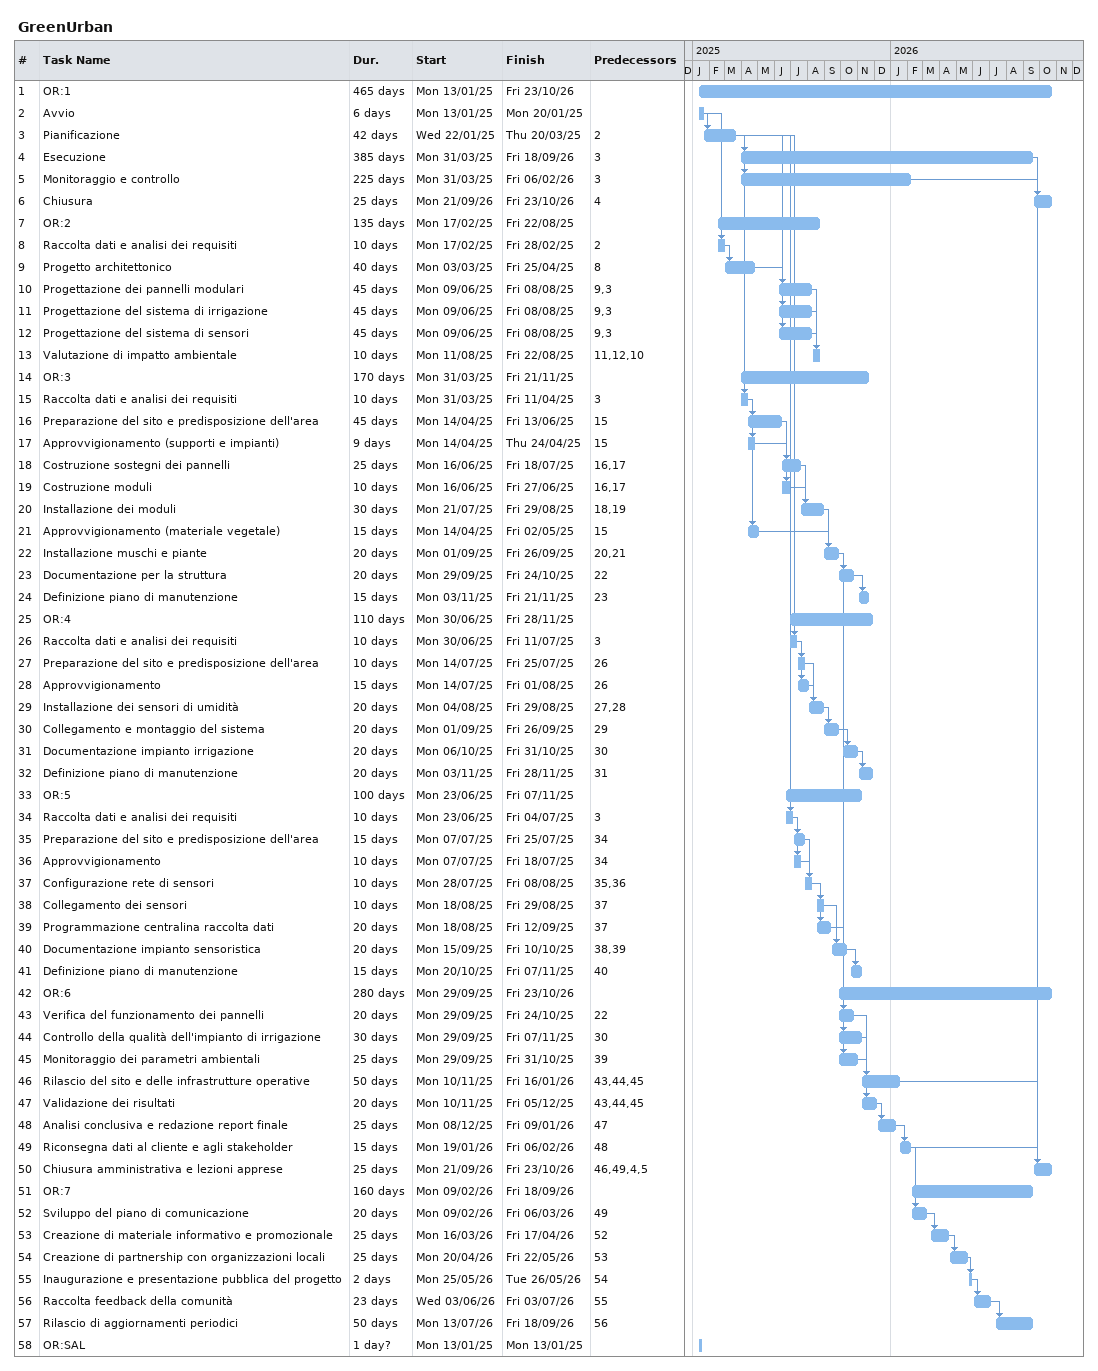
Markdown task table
GreenUrban

| ID | Task | Duration | Start | Finish | Predecessors |
|---|---|---|---|---|---|
| 1 | OR:1 | 465d | 2025-01-13 | 2026-10-23 |  |
| 2 | Avvio | 6d | 2025-01-13 | 2025-01-20 |  |
| 3 | Pianificazione | 42d | 2025-01-22 | 2025-03-20 | 2 |
| 4 | Esecuzione | 385d | 2025-03-31 | 2026-09-18 | 3 |
| 5 | Monitoraggio e controllo | 225d | 2025-03-31 | 2026-02-06 | 3 |
| 6 | Chiusura | 25d | 2026-09-21 | 2026-10-23 | 4 |
| 7 | OR:2 | 135d | 2025-02-17 | 2025-08-22 |  |
| 8 | Raccolta dati e analisi dei requisiti | 10d | 2025-02-17 | 2025-02-28 | 2 |
| 9 | Progetto architettonico | 40d | 2025-03-03 | 2025-04-25 | 8 |
| 10 | Progettazione dei pannelli modulari | 45d | 2025-06-09 | 2025-08-08 | 9, 3 |
| 11 | Progettazione del sistema di irrigazione | 45d | 2025-06-09 | 2025-08-08 | 9, 3 |
| 12 | Progettazione del sistema di sensori | 45d | 2025-06-09 | 2025-08-08 | 9, 3 |
| 13 | Valutazione di impatto ambientale | 10d | 2025-08-11 | 2025-08-22 | 11, 12, 10 |
| 14 | OR:3 | 170d | 2025-03-31 | 2025-11-21 |  |
| 15 | Raccolta dati e analisi dei requisiti | 10d | 2025-03-31 | 2025-04-11 | 3 |
| 16 | Preparazione del sito e predisposizione dell'area | 45d | 2025-04-14 | 2025-06-13 | 15 |
| 17 | Approvvigionamento (supporti e impianti) | 9d | 2025-04-14 | 2025-04-24 | 15 |
| 18 | Costruzione sostegni dei pannelli | 25d | 2025-06-16 | 2025-07-18 | 16, 17 |
| 19 | Costruzione moduli | 10d | 2025-06-16 | 2025-06-27 | 16, 17 |
| 20 | Installazione dei moduli | 30d | 2025-07-21 | 2025-08-29 | 18, 19 |
| 21 | Approvvigionamento (materiale vegetale) | 15d | 2025-04-14 | 2025-05-02 | 15 |
| 22 | Installazione muschi e piante | 20d | 2025-09-01 | 2025-09-26 | 20, 21 |
| 23 | Documentazione per la struttura | 20d | 2025-09-29 | 2025-10-24 | 22 |
| 24 | Definizione piano di manutenzione | 15d | 2025-11-03 | 2025-11-21 | 23 |
| 25 | OR:4 | 110d | 2025-06-30 | 2025-11-28 |  |
| 26 | Raccolta dati e analisi dei requisiti | 10d | 2025-06-30 | 2025-07-11 | 3 |
| 27 | Preparazione del sito e predisposizione dell'area | 10d | 2025-07-14 | 2025-07-25 | 26 |
| 28 | Approvvigionamento | 15d | 2025-07-14 | 2025-08-01 | 26 |
| 29 | Installazione dei sensori di umidità | 20d | 2025-08-04 | 2025-08-29 | 27, 28 |
| 30 | Collegamento e montaggio del sistema | 20d | 2025-09-01 | 2025-09-26 | 29 |
| 31 | Documentazione impianto irrigazione | 20d | 2025-10-06 | 2025-10-31 | 30 |
| 32 | Definizione piano di manutenzione | 20d | 2025-11-03 | 2025-11-28 | 31 |
| 33 | OR:5 | 100d | 2025-06-23 | 2025-11-07 |  |
| 34 | Raccolta dati e analisi dei requisiti | 10d | 2025-06-23 | 2025-07-04 | 3 |
| 35 | Preparazione del sito e predisposizione dell'area | 15d | 2025-07-07 | 2025-07-25 | 34 |
| 36 | Approvvigionamento | 10d | 2025-07-07 | 2025-07-18 | 34 |
| 37 | Configurazione rete di sensori | 10d | 2025-07-28 | 2025-08-08 | 35, 36 |
| 38 | Collegamento dei sensori | 10d | 2025-08-18 | 2025-08-29 | 37 |
| 39 | Programmazione centralina raccolta dati | 20d | 2025-08-18 | 2025-09-12 | 37 |
| 40 | Documentazione impianto sensoristica | 20d | 2025-09-15 | 2025-10-10 | 38, 39 |
| 41 | Definizione piano di manutenzione | 15d | 2025-10-20 | 2025-11-07 | 40 |
| 42 | OR:6 | 280d | 2025-09-29 | 2026-10-23 |  |
| 43 | Verifica del funzionamento dei pannelli | 20d | 2025-09-29 | 2025-10-24 | 22 |
| 44 | Controllo della qualità dell'impianto di irrigazione | 30d | 2025-09-29 | 2025-11-07 | 30 |
| 45 | Monitoraggio dei parametri ambientali | 25d | 2025-09-29 | 2025-10-31 | 39 |
| 46 | Rilascio del sito e delle infrastrutture operative | 50d | 2025-11-10 | 2026-01-16 | 43, 44, 45 |
| 47 | Validazione dei risultati | 20d | 2025-11-10 | 2025-12-05 | 43, 44, 45 |
| 48 | Analisi conclusiva e redazione report finale | 25d | 2025-12-08 | 2026-01-09 | 47 |
| 49 | Riconsegna dati al cliente e agli stakeholder | 15d | 2026-01-19 | 2026-02-06 | 48 |
| 50 | Chiusura amministrativa e lezioni apprese | 25d | 2026-09-21 | 2026-10-23 | 46, 49, 4, 5 |
| 51 | OR:7 | 160d | 2026-02-09 | 2026-09-18 |  |
| 52 | Sviluppo del piano di comunicazione | 20d | 2026-02-09 | 2026-03-06 | 49 |
| 53 | Creazione di materiale informativo e promozionale | 25d | 2026-03-16 | 2026-04-17 | 52 |
| 54 | Creazione di partnership con organizzazioni locali | 25d | 2026-04-20 | 2026-05-22 | 53 |
| 55 | Inaugurazione e presentazione pubblica del progetto | 2d | 2026-05-25 | 2026-05-26 | 54 |
| 56 | Raccolta feedback della comunità | 23d | 2026-06-03 | 2026-07-03 | 55 |
| 57 | Rilascio di aggiornamenti periodici | 50d | 2026-07-13 | 2026-09-18 | 56 |
| 58 | OR:SAL | 1d? | 2025-01-13 | 2025-01-13 |  |
